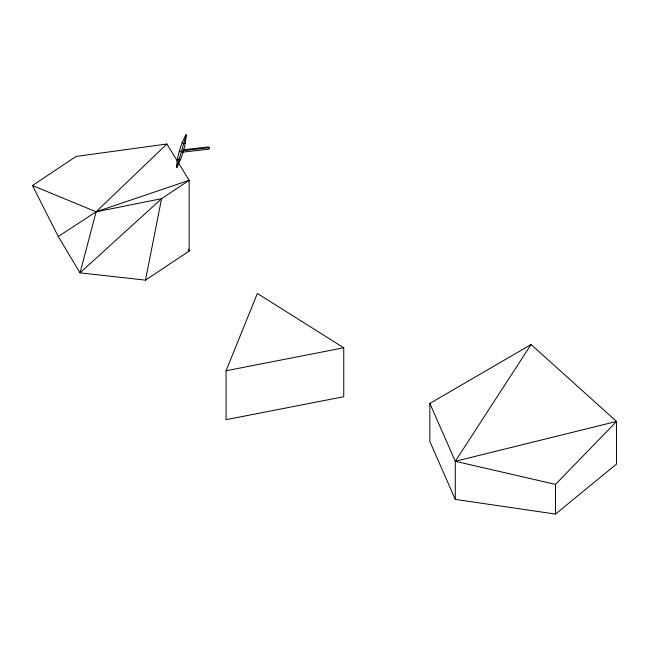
<?xml version="1.0" encoding="UTF-8"?>
<svg xmlns="http://www.w3.org/2000/svg" width="649" height="649" viewBox="0 0 649 649"><rect width="100%" height="100%" fill="white"/><g stroke="black" fill="none" stroke-linecap="round" stroke-linejoin="round"><path stroke-width="0.97" d="M176.893 167.223L176.512 167.134C177.315 155.906 180.552 144.881 185.841 134.943L186.222 135.041C185.419 146.268 182.182 157.293 176.893 167.223L186.222 135.041M177.745 161.739L166.85 144.013L76.111 156.441L32.45 185.525L58.256 236.479L80.038 272.848L145.49 280.141L161.569 198.683L189.151 180.317L178.775 163.426M182.945 149.854L208.24 146.99L209.408 147.664L208.97 149.165L182.702 152.134M185.127 137.758L186.028 134.927M226.071 370.757L257.361 293.47L343.751 347.783L343.751 396.709L226.071 419.684L226.071 370.757L343.751 347.783M455.282 499.397L455.282 461.293L531.069 344.522L616.55 421.436L616.55 464.043L555.503 514.073L455.282 499.397L429.857 441.531L429.857 403.435L531.069 344.522M555.503 514.073L555.503 484.389L616.55 421.436L455.282 461.293L429.857 403.435M166.85 144.013L96.125 211.793L58.256 236.479M145.49 280.141L189.151 251.066L189.151 180.317L96.125 211.793L32.45 185.525M185.265 143.421L183.756 143.591L182.142 142.658M183.14 150.633L209.408 147.664M183.269 151.55L181.436 151.761L179.465 150.617M180.592 159.516L179.092 159.686L177.469 158.754M455.282 461.293L555.503 484.389M188.421 249.208L189.151 251.066M96.125 211.793L80.038 272.848L161.569 198.683L96.125 211.793"/></g></svg>
